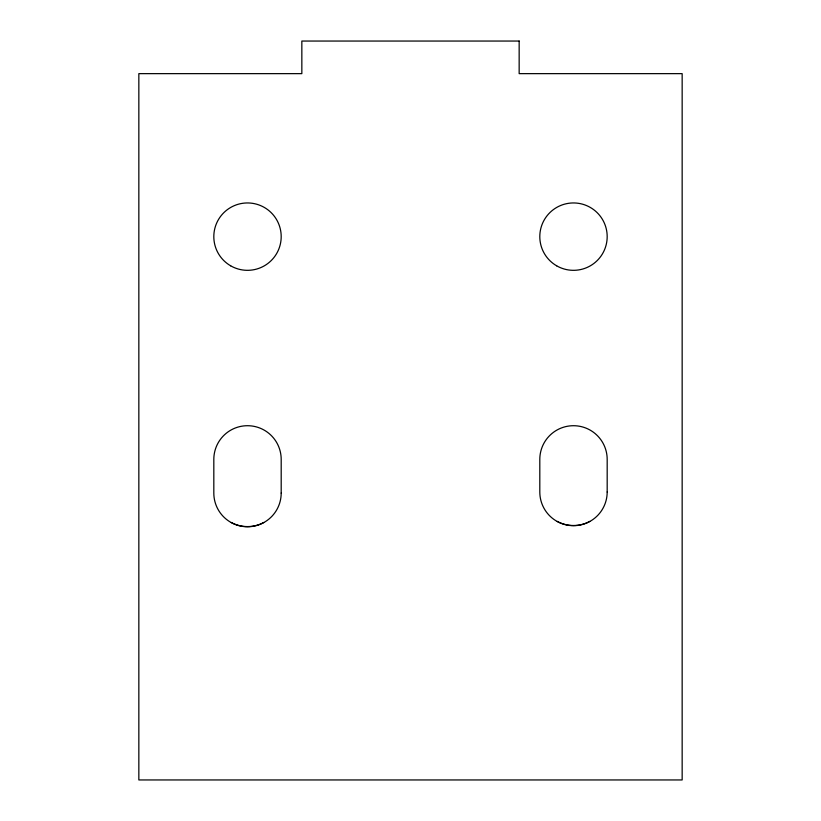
<?xml version="1.0" encoding="UTF-8"?>
<svg xmlns="http://www.w3.org/2000/svg" width="821" height="821" viewBox="0 0 821 821"><rect width="100%" height="100%" fill="white"/><g stroke="black" fill="none" stroke-linecap="round" stroke-linejoin="round"><path stroke-width="1.23" d="M263.808 522.484C253.771 527.954 241.251 527.954 231.204 522.484M589.796 521.397C579.749 526.877 567.229 526.877 557.192 521.397M519.159 41.05L301.841 41.05L301.841 73.644L138.841 73.644L138.841 779.95L682.159 779.95L682.159 73.644L519.159 73.644L519.159 41.05M607.181 491.995L607.181 459.401A33.682 33.682 0 0 0 573.489 425.709A33.682 33.682 0 0 0 539.808 459.401L539.808 491.995A33.682 33.682 0 0 0 573.489 525.686A33.682 33.682 0 0 0 607.181 491.995M281.193 493.082L281.193 459.401A33.682 33.682 0 0 0 247.511 425.709A33.682 33.682 0 0 0 213.819 459.401L213.819 493.082A33.682 33.682 0 0 0 247.511 526.764A33.682 33.682 0 0 0 281.193 493.082M230.66 265.809A33.682 33.682 0 0 0 281.193 236.643A33.682 33.682 0 0 0 230.66 207.467A33.682 33.682 0 0 0 230.66 265.809M556.648 265.809A33.682 33.682 0 0 0 607.181 236.643A33.682 33.682 0 0 0 556.648 207.467A33.682 33.682 0 0 0 556.648 265.809"/></g></svg>
